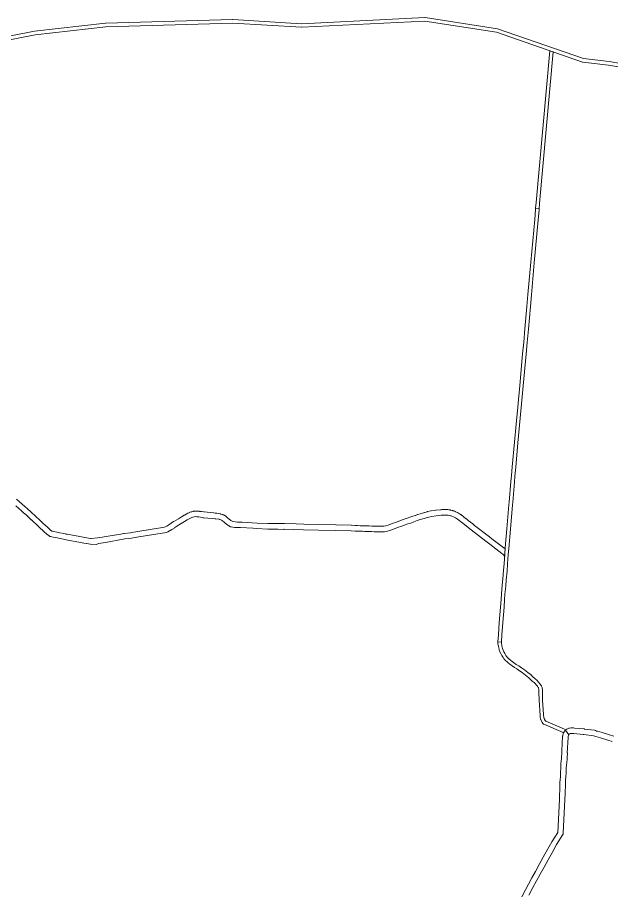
# Model space of a CAD drawing. Header units: inches. Extents: x 704148 to 723432, y 7075344 to 7101810.
# Drawn here: x 712876 to 715544, y 7097368 to 7101290 of the extents above; entities that cross this region are included whole.
import ezdxf

# ---------------------------------------------------------------- set-up
doc = ezdxf.new("R2010")
doc.units = ezdxf.units.IN
doc.header["$MEASUREMENT"] = 0
doc.layers.add('gisdb.gisadmin', color=7, linetype='Continuous', lineweight=9, true_color=0xccf5fc)

msp = doc.modelspace()

# ---------------------------------------------------------------- linework, layer by layer
at = {"layer": 'gisdb.gisadmin'}
for points in [[(712358.1427, 7101112.5071), (712951.8807, 7101228.2818), (712952.4495, 7101228.3667), (713271.4507, 7101264.1306), (713272.1106, 7101264.1771), (713842.1736, 7101280.6783), (713842.405, 7101280.6817), (713842.8777, 7101280.6677), (714152.0648, 7101262.3666), (714704.6556, 7101290.3849), (714705.0607, 7101290.3952), (714706.2984, 7101290.2989), (715031.0444, 7101239.4434), (715032.3529, 7101239.1105), (715417.1405, 7101105.627), (715532.6641, 7101092.6143), (715533.1198, 7101092.5497), (715906.1423, 7101028.6309)], [(715903.7924, 7101012.8004), (715530.6444, 7101076.7407), (715414.4645, 7101089.8273), (715413.9708, 7101089.8985), (715412.7381, 7101090.2189), (715027.7857, 7101223.7595), (714704.6399, 7101274.3636), (714152.4361, 7101246.3649), (714152.0309, 7101246.3546), (714151.5582, 7101246.3686), (713842.2842, 7101264.6748), (713272.9044, 7101248.1934), (712954.5541, 7101212.5024), (712365.0226, 7101097.5473)], [(712871.6638, 7099126.5298), (712885.4598, 7099114.5392), (712885.4791, 7099114.5224), (712885.5176, 7099114.4888), (712885.5368, 7099114.472), (712909.0906, 7099093.4303), (712909.1002, 7099093.4215), (712909.1192, 7099093.4041), (712909.1287, 7099093.3953), (712919.3682, 7099083.9829), (712937.8623, 7099067.4379), (712976.265, 7099031.5632), (712991.6357, 7099017.5071), (713009.5195, 7099001.4545), (713009.5559, 7099001.4217), (713009.6285, 7099001.356), (713009.6648, 7099001.3231), (713024.8952, 7098987.4351), (713030.6755, 7098983.0938), (713032.415, 7098981.8977), (713058.2391, 7098976.4705), (713089.8366, 7098970.1773), (713093.341, 7098969.4094), (713093.5037, 7098969.3743), (713099.185, 7098968.2976), (713155.5124, 7098958.1688), (713178.473, 7098953.7198), (713204.3196, 7098949.4723), (713206.4081, 7098949.6268), (713235.7534, 7098951.7097), (713256.7788, 7098955.0535), (713282.9545, 7098959.5752), (713282.9877, 7098959.5808), (713283.054, 7098959.5921), (713283.0872, 7098959.5977), (713329.9029, 7098967.4253), (713340.0057, 7098969.1265), (713345.4068, 7098970.2689), (713345.4294, 7098970.2737), (713352.2869, 7098971.7153), (713354.7194, 7098972.1026), (713383.604, 7098975.253), (713388.6174, 7098976.2145), (713407.0108, 7098979.7425), (713407.053, 7098979.7505), (713407.1374, 7098979.7664), (713407.1797, 7098979.7743), (713416.0597, 7098981.4143), (713416.2347, 7098981.4453), (713416.5853, 7098981.5049), (713416.7608, 7098981.5335), (713536.3579, 7099000.1203), (713538.6066, 7099001.3232), (713546.3047, 7099005.5779), (713556.3292, 7099011.1183), (713577.2268, 7099025.1271), (713578.7683, 7099026.1215), (713598.388, 7099037.7808), (713598.4655, 7099037.8292), (713612.9627, 7099046.6776), (713624.5618, 7099054.0329), (713624.8859, 7099054.2316), (713625.5399, 7099054.619), (713625.8699, 7099054.8077), (713640.5099, 7099062.8877), (713640.9926, 7099063.1405), (713641.9685, 7099063.6249), (713642.4617, 7099063.8565), (713648.3517, 7099066.4665), (713648.7848, 7099066.6487), (713649.6573, 7099066.9967), (713650.0969, 7099067.1626), (713655.4069, 7099069.0526), (713656.0896, 7099069.2737), (713657.4665, 7099069.6764), (713658.1608, 7099069.858), (713665.0408, 7099071.448), (713665.8733, 7099071.6108), (713667.5475, 7099071.8797), (713668.3891, 7099071.9857), (713673.5191, 7099072.4557), (713674.4234, 7099072.5056), (713676.2333, 7099072.5398), (713677.1389, 7099072.5241), (713682.9189, 7099072.2141), (713683.0231, 7099072.2081), (713683.2313, 7099072.1952), (713683.3354, 7099072.1883), (713692.2854, 7099071.5583), (713692.4338, 7099071.547), (713692.7304, 7099071.5225), (713692.8787, 7099071.5094), (713700.5087, 7099070.7894), (713700.788, 7099070.7599), (713701.3459, 7099070.6946), (713701.6245, 7099070.6588), (713713.3445, 7099069.0188), (713714.4667, 7099068.8091), (713740.8576, 7099065.9347), (713758.0347, 7099064.0401), (713763.7554, 7099063.3953), (713768.155, 7099063.137), (713770.9485, 7099062.8146), (713785.6039, 7099060.2812), (713786.2775, 7099060.1648), (713786.9666, 7099060.0257), (713788.3358, 7099059.7088), (713789.016, 7099059.5312), (713795.946, 7099057.5112), (713796.7014, 7099057.2647), (713798.195, 7099056.7242), (713798.9333, 7099056.4302), (713802.8133, 7099054.7402), (713803.8136, 7099054.2503), (713805.7668, 7099053.1835), (713806.7196, 7099052.6065), (713811.0596, 7099049.7065), (713811.8498, 7099049.1326), (713813.3829, 7099047.925), (713814.1258, 7099047.2912), (713820.4537, 7099041.4508), (713824.9445, 7099037.335), (713834.2136, 7099030.3201), (713842.8326, 7099026.0981), (713853.055, 7099024.148), (713863.6205, 7099023.556), (713872.1416, 7099023.385), (713872.1729, 7099023.3843), (713872.62, 7099023.3746), (713885.371, 7099022.9189), (713951.7566, 7099018.9839), (714000.7451, 7099016.775), (714004.0712, 7099016.7452), (714007.0635, 7099016.7184), (714030.4637, 7099016.509), (714030.6012, 7099016.507), (714030.8762, 7099016.5015), (714031.0137, 7099016.498), (714074.4758, 7099016.726), (714127.0844, 7099014.9662), (714162.4374, 7099013.7972), (714228.6377, 7099012.2936), (714228.6693, 7099012.2928), (714228.7326, 7099012.2912), (714228.7643, 7099012.2904), (714305.3343, 7099010.1631), (714306.9502, 7099010.1312), (714374.5143, 7099008.7951), (714374.8093, 7099008.7858), (714375.399, 7099008.7602), (714375.6937, 7099008.7439), (714393.6301, 7099007.5404), (714402.8921, 7099007.3235), (714414.5088, 7099007.0638), (714414.5346, 7099007.0632), (714414.5862, 7099007.0619), (714414.612, 7099007.0612), (714426.692, 7099006.7412), (714426.7887, 7099006.7383), (714426.982, 7099006.7317), (714427.0787, 7099006.728), (714434.7457, 7099006.4061), (714446.6226, 7099006.0912), (714446.6723, 7099006.0898), (714446.7718, 7099006.0868), (714446.8216, 7099006.0851), (714454.9416, 7099005.8051), (714455.0067, 7099005.8027), (714455.1369, 7099005.7976), (714455.202, 7099005.7948), (714466.8754, 7099005.2704), (714478.7785, 7099005.0663), (714478.8171, 7099005.0656), (714478.8941, 7099005.064), (714478.9327, 7099005.0632), (714490.8826, 7099004.7846), (714505.5474, 7099004.5132), (714521.6795, 7099004.7376), (714529.1919, 7099005.7077), (714530.0264, 7099005.9106), (714540.0784, 7099009.3583), (714551.3197, 7099013.4931), (714551.3586, 7099013.5074), (714551.4365, 7099013.5357), (714551.4755, 7099013.5498), (714562.9655, 7099017.6898), (714562.9969, 7099017.7011), (714563.0597, 7099017.7235), (714563.0911, 7099017.7347), (714574.2072, 7099021.6731), (714593.0643, 7099028.669), (714593.1032, 7099028.6833), (714593.181, 7099028.7119), (714593.2199, 7099028.7261), (714603.9499, 7099032.6261), (714604.0089, 7099032.6474), (714604.1269, 7099032.6896), (714604.186, 7099032.7106), (714621.366, 7099038.7606), (714647.6409, 7099047.8049), (714662.4274, 7099053.3027), (714662.5909, 7099053.3622), (714662.9186, 7099053.4789), (714663.0829, 7099053.5361), (714672.4529, 7099056.7261), (714672.6743, 7099056.7991), (714673.1182, 7099056.9411), (714673.3409, 7099057.01), (714694.1543, 7099063.2402), (714703.9895, 7099066.4245), (714704.1499, 7099066.4752), (714704.4714, 7099066.5746), (714704.6325, 7099066.6231), (714716.1525, 7099070.0131), (714716.6367, 7099070.1451), (714717.4756, 7099070.3558), (714717.6101, 7099070.3896), (714718.0993, 7099070.502), (714732.1293, 7099073.432), (714732.5273, 7099073.5084), (714733.3256, 7099073.6483), (714733.7259, 7099073.7118), (714753.1659, 7099076.4718), (714753.5968, 7099076.5253), (714754.4603, 7099076.6175), (714754.8929, 7099076.656), (714775.5738, 7099078.6109), (714776.4728, 7099078.7074), (714776.9232, 7099078.7475), (714778.3359, 7099078.8476), (714781.6837, 7099079.0848), (714787.0827, 7099079.4675), (714787.5323, 7099079.4912), (714788.432, 7099079.5225), (714788.8821, 7099079.53), (714796.6621, 7099079.52), (714796.7285, 7099079.5197), (714796.8612, 7099079.5188), (714796.9276, 7099079.5182), (714805.3276, 7099079.4182), (714806.0922, 7099079.3857), (714807.6181, 7099079.2739), (714808.3793, 7099079.1946), (714813.4093, 7099078.5146), (714813.5033, 7099078.5016), (714813.6912, 7099078.4747), (714813.7851, 7099078.4609), (714818.8951, 7099077.6909), (714819.4135, 7099077.6016), (714820.4463, 7099077.4012), (714820.9605, 7099077.2902), (714826.8405, 7099075.8902), (714827.1664, 7099075.8079), (714827.8159, 7099075.6347), (714828.1395, 7099075.5437), (714830.7095, 7099074.7837), (714830.9638, 7099074.7056), (714831.4705, 7099074.5439), (714831.7231, 7099074.4604), (714835.3131, 7099073.2304), (714835.6876, 7099073.0954), (714836.4321, 7099072.8135), (714836.8021, 7099072.6666), (714843.1321, 7099070.0366), (714843.3378, 7099069.949), (714843.7476, 7099069.7701), (714843.9517, 7099069.6788), (714850.6317, 7099066.6188), (714851.0779, 7099066.4036), (714851.9615, 7099065.9556), (714852.3989, 7099065.7229), (714855.3389, 7099064.0829), (714855.6391, 7099063.9099), (714856.2346, 7099063.5557), (714856.5299, 7099063.3745), (714860.4799, 7099060.8745), (714860.6659, 7099060.7545), (714861.0357, 7099060.5111), (714861.2195, 7099060.3878), (714866.1195, 7099057.0378), (714866.2416, 7099056.9534), (714866.4846, 7099056.7829), (714866.6056, 7099056.697), (714871.9456, 7099052.857), (714872.0914, 7099052.7506), (714872.3814, 7099052.5356), (714872.5256, 7099052.4271), (714880.8256, 7099046.0871), (714880.8389, 7099046.0769), (714880.8654, 7099046.0566), (714880.8787, 7099046.0464), (714891.0987, 7099038.1964), (714891.2668, 7099038.065), (714891.6008, 7099037.7993), (714891.7667, 7099037.665), (714900.0042, 7099030.8783), (714920.6967, 7099014.6164), (714928.6336, 7099008.379), (714995.2503, 7098956.9478), (714995.2811, 7098956.9239), (714995.3428, 7098956.876), (714995.3736, 7098956.852), (714998.8139, 7098954.1614), (715012.1164, 7098943.7579), (715066.0128, 7098902.4286), (715066.1924, 7098902.2907), (715063.552, 7098870.0052), (715058.83, 7098875.73), (715054.98, 7098879.38), (715050.8, 7098882.59), (714996.8091, 7098923.9918), (714979.9725, 7098937.1592), (714913.2707, 7098988.6561), (714884.33, 7099011.4), (714875.87, 7099018.37), (714865.65, 7099026.22), (714857.35, 7099032.56), (714852.01, 7099036.4), (714847.11, 7099039.75), (714843.16, 7099042.25), (714840.22, 7099043.89), (714833.54, 7099046.95), (714827.21, 7099049.58), (714823.62, 7099050.81), (714821.05, 7099051.57), (714815.17, 7099052.97), (714810.06, 7099053.74), (714805.03, 7099054.42), (714796.63, 7099054.52), (714788.85, 7099054.53), (714780.1029, 7099053.9101), (714778.69, 7099053.81), (714771.61, 7099052.79), (714756.68, 7099051.72), (714737.24, 7099048.96), (714723.21, 7099046.03), (714711.69, 7099042.64), (714701.59, 7099039.37), (714680.51, 7099033.06), (714671.14, 7099029.87), (714656.24, 7099024.33), (714641.69, 7099019.08), (714629.63, 7099014.64), (714629.67, 7099015.18), (714612.49, 7099009.13), (714601.76, 7099005.23), (714582.73, 7098998.17), (714571.44, 7098994.17), (714559.95, 7098990.03), (714548.45, 7098985.8), (714537.05, 7098981.89), (714533.76, 7098981.09), (714523.46, 7098979.76), (714505.49, 7098979.51), (714490.36, 7098979.79), (714478.35, 7098980.07), (714466.1, 7098980.28), (714454.08, 7098980.82), (714445.96, 7098981.1), (714433.89, 7098981.42), (714426.03, 7098981.75), (714413.95, 7098982.07), (714402.32, 7098982.33), (714392.5, 7098982.56), (714374.02, 7098983.8), (714304.74, 7098985.17), (714228.07, 7098987.3), (714160.71, 7098988.83), (714160.63, 7098988.83), (714073.64, 7098991.74), (714072.66, 7098990.36), (714044.45, 7098990.68), (714044.45, 7098991.07), (714030.24, 7098991.51), (714003.8475, 7098991.7462), (714000.07, 7098991.78), (713950.17, 7098994.03), (713933.73, 7098995.38), (713932.9425, 7098995.4208), (713878.14, 7098998.26), (713872.1, 7098998.38), (713871.64, 7098998.39), (713862.67, 7098998.57), (713850, 7098999.28), (713834.85, 7099002.17), (713831.98, 7099002.37), (713821.05, 7099008.93), (713808.92, 7099018.11), (713803.53, 7099023.05), (713797.17, 7099028.92), (713792.83, 7099031.82), (713788.95, 7099033.51), (713782.02, 7099035.53), (713781.3459, 7099035.6465), (713766.69, 7099038.18), (713761.92, 7099038.46), (713752.32, 7099039.31), (713710.08, 7099042.99), (713710.15, 7099044.17), (713709.88, 7099044.26), (713698.16, 7099045.9), (713690.53, 7099046.62), (713681.58, 7099047.25), (713675.8, 7099047.56), (713670.67, 7099047.09), (713663.79, 7099045.5), (713658.48, 7099043.61), (713652.59, 7099041), (713637.95, 7099032.92), (713626.17, 7099025.45), (713611.49, 7099016.49), (713611.43, 7099016.45), (713591.54, 7099004.63), (713582.69, 7098998.45), (713582.6643, 7098997.6962), (713568.77, 7098989.43), (713550.55, 7098979.36), (713544.4, 7098976.07), (713420.6, 7098956.83), (713411.72, 7098955.19), (713387.32, 7098950.51), (713357.43, 7098947.25), (713350.58, 7098945.81), (713344.67, 7098944.56), (713334.04, 7098942.77), (713287.21, 7098934.94), (713260.87, 7098930.39), (713239.68, 7098927.02), (713231.17, 7098922.21), (713203.32, 7098924.33), (713202.5035, 7098924.4433), (713187.3811, 7098926.5417), (713185.88, 7098926.75), (713185.81, 7098926.77), (713173.5707, 7098929.2052), (713158.67, 7098932.17), (713158.67, 7098932.2), (713094.6452, 7098943.713), (713088.54, 7098944.87), (713088.03, 7098944.98), (713068.68, 7098949.22), (713053.45, 7098951.93), (713036.13, 7098955.61), (713023.88, 7098958.13), (713021.65, 7098958.96), (713016.08, 7098962.79), (713008.93, 7098968.16), (712992.82, 7098982.85), (712974.85, 7098998.98), (712959.3, 7099013.2), (712948.8, 7099023), (712938.3, 7099032.6), (712937.1, 7099033.7), (712928.37, 7099042.3), (712914.26, 7099055.09), (712902.61, 7099065.43), (712892.21, 7099074.99), (712882.16, 7099084.19), (712869.06, 7099095.67)], [(715128.2624, 7097317.4292), (715170.5681, 7097397.1618), (715185.7408, 7097424.6482), (715202.0208, 7097453.7916), (715219.0325, 7097484.5142), (715237.3374, 7097518.1834), (715257.476, 7097555.4791), (715275.1998, 7097586.7106), (715275.4303, 7097587.1252), (715302.1256, 7097629.3124), (715309.3469, 7097777.2975), (715310.2432, 7097802.3999), (715310.2658, 7097803.0638), (715310.8348, 7097812.3883), (715311.2494, 7097818.0385), (715311.8731, 7097855.6482), (715312.7637, 7097863.785), (715313.9417, 7097881.9909), (715314.727, 7097899.3099), (715316.3416, 7097918.2633), (715316.6191, 7097937.5285), (715318.3971, 7097962.9746), (715320.1978, 7097988.7457), (715322.4745, 7098033.8272), (715323.6219, 7098056.5318), (715323.7348, 7098057.957), (715324.0948, 7098061.287), (715324.406, 7098063.3532), (715324.956, 7098066.1932), (715325.2816, 7098067.6423), (715325.9116, 7098070.1023), (715327.2762, 7098074.0343), (715328.2562, 7098076.2443), (715331.1903, 7098081.2164), (715333.2303, 7098083.9064), (715335.6137, 7098086.618), (715337.535, 7098088.5088), (715351.8451, 7098067.0793), (715351.11, 7098066.11), (715350.13, 7098063.9), (715349.5, 7098061.44), (715348.95, 7098058.6), (715348.59, 7098055.27), (715345.15, 7097987.2), (715345.85, 7097987.16), (715342.77, 7097939.04), (715341.56, 7097935.81), (715340.67, 7097913.18), (715339.5515, 7097895.5751), (715338.6, 7097880.6), (715337.39, 7097863.73), (715336.82, 7097854.02), (715337.28, 7097846.39), (715336.84, 7097833.14), (715336.19, 7097816), (715335.58, 7097811.64), (715335.24, 7097801.88), (715334.3446, 7097776.8983), (715334.3342, 7097776.4752), (715326.9756, 7097625.1731), (715326.7297, 7097623.1703), (715326.1647, 7097621.2331), (715325.2954, 7097619.4121), (715297.16, 7097574.76), (715279.43, 7097543.52), (715259.19, 7097506.04), (715240.94, 7097472.47), (715223.88, 7097441.66), (715206.76, 7097411), (715190.09, 7097380.81), (715171.86, 7097347.76)], [(715546.28, 7098037.3), (715526.92, 7098043.3), (715494.13, 7098053.48), (715473.7563, 7098059.2893), (715468.9233, 7098060.7564), (715463.47, 7098062.8), (715418.63, 7098068.67), (715416.99, 7098068.88), (715374.8487, 7098073.0743), (715370.27, 7098073.53), (715361.78, 7098073.74), (715358.68, 7098072.94), (715358.5961, 7098072.8939), (715355.68, 7098071.29), (715353.15, 7098068.8), (715351.8451, 7098067.0793), (715337.535, 7098088.5088), (715338.1437, 7098089.108), (715343.632, 7098093.1954), (715346.632, 7098094.8454), (715352.433, 7098097.1469), (715355.533, 7098097.9469), (715362.3982, 7098098.7324), (715370.8882, 7098098.5224), (715372.7459, 7098098.4071), (715377.3247, 7098097.9514), (715419.466, 7098093.7571), (715420.1653, 7098093.6775), (715421.8053, 7098093.4675), (715421.8751, 7098093.4585), (715466.7151, 7098087.5885), (715472.2429, 7098086.2102), (715476.9488, 7098084.4467), (715480.8153, 7098083.273), (715500.9852, 7098077.5218), (715501.5425, 7098077.3558), (715534.3266, 7098067.1777), (715553.6807, 7098061.1795)]]:
    msp.add_lwpolyline(points, dxfattribs=at)
for points in [[(715220.8136, 7100454.9931), (715218.5997, 7100430.2424), (715202.835, 7100433.5872), (715205.0545, 7100458.4005), (715266.12, 7101141.0809), (715281.7005, 7101135.676)], [(715049.1867, 7098483.7002), (715033.1418, 7098485.2816), (715033.143, 7098485.3086), (715035.5514, 7098517.1953), (715039.698, 7098572.4267), (715042.1686, 7098605.882), (715044.9045, 7098641.1686), (715047.5237, 7098676.0906), (715049.5762, 7098701.0725), (715052.9219, 7098739.1571), (715055.4567, 7098768.6499), (715058.9568, 7098806.6831), (715060.9983, 7098835.4452), (715064.1797, 7098878.5008), (715066.6458, 7098907.6492), (715073.9154, 7098992.6996), (715083.2086, 7099101.0074), (715083.9003, 7099112.464), (715091.7111, 7099205.056), (715094.275, 7099232.6966), (715097.7938, 7099270.7077), (715107.6276, 7099381.6859), (715114.7927, 7099462.4143), (715122.6695, 7099539.608), (715131.6625, 7099637.4559), (715144.5946, 7099778.8794), (715149.3895, 7099831.9425), (715154.5809, 7099890.8166), (715163.1574, 7099992.4119), (715168.3266, 7100045.5501), (715181.132, 7100190.554), (715198.6491, 7100382.2946), (715202.4082, 7100428.8161), (715202.835, 7100433.5872), (715218.5997, 7100430.2424), (715218.0796, 7100424.4281), (715214.5877, 7100380.8942), (715197.0059, 7100188.4379), (715184.2759, 7100044.2738), (715179.1141, 7099991.2217), (715170.5698, 7099890.0047), (715165.2982, 7099830.222), (715160.4931, 7099777.0364), (715147.4984, 7099634.9101), (715138.6617, 7099538.6518), (715130.5005, 7099458.4747), (715123.49, 7099379.45), (715113.8, 7099270.04), (715110.06, 7099229.61), (715107.6, 7099203.07), (715099.98, 7099112.7), (715099.25, 7099100.76), (715089.84, 7098990.99), (715082.4875, 7098904.8942), (715080.12, 7098877.12), (715077.04, 7098835.23), (715074.53, 7098803.02), (715070.91, 7098764.2), (715068.57, 7098736), (715065.3, 7098698.69), (715063.5, 7098675.05), (715060.86, 7098641.52), (715058.15, 7098606.32), (715055.7, 7098572.42), (715051.51, 7098515.9), (715049.14, 7098484.58)], [(715049.1867, 7098483.7002), (715049.44, 7098478.93), (715051.28, 7098467.77), (715054.52, 7098455.38), (715057.22, 7098447.22), (715060.44, 7098439.94), (715064.54, 7098432.26), (715069.7, 7098423.93), (715073.76, 7098418.37), (715079.23, 7098412.52), (715084.18, 7098407.74), (715090.45, 7098402.37), (715097.08, 7098397.26), (715115.85, 7098383.88), (715126.88, 7098377.14), (715139.28, 7098368.57), (715152.15, 7098359.35), (715168.12, 7098346.99), (715182.1831, 7098336.3579), (715182.62, 7098336.02), (715188.089, 7098330.0648), (715200.4994, 7098318.8751), (715208.2305, 7098312.5681), (715223.8961, 7098295.6818), (715227.8301, 7098289.1253), (715228.5193, 7098287.9765), (715229.3893, 7098286.5266), (715229.7182, 7098285.4227), (715231.8307, 7098279.6093), (715233.0514, 7098269.6402), (715233.8652, 7098255.6022), (715234.2721, 7098222.033), (715238.19, 7098159.66), (715238.82, 7098153.39), (715239.1, 7098150), (715239.78, 7098145.98), (715240.41, 7098143.38), (715241.23, 7098140.66), (715243.47, 7098135.67), (715244.44, 7098133.85), (715245.7359, 7098132.0073), (715248.17, 7098128.74), (715332.4169, 7098092.1659), (715338.6288, 7098089.4692), (715335.6137, 7098086.618), (715333.2303, 7098083.9064), (715331.1903, 7098081.2164), (715328.3729, 7098076.4421), (715326.4994, 7098077.2976), (715239.5286, 7098115.0139), (715238.389, 7098115.6034), (715237.3583, 7098116.3674), (715236.463, 7098117.2863), (715235.7262, 7098118.3366), (715232.1469, 7098123.0455), (715227.3275, 7098132.6737), (715225.6562, 7098136.9055), (715225.1278, 7098137.9939), (715224.7697, 7098139.1495), (715224.59, 7098140.346), (715223.8534, 7098144.109), (715223.1972, 7098148.7337), (715222.7864, 7098154.3613), (715218.2602, 7098222.9364), (715217.8983, 7098257.919), (715217.1454, 7098269.1855), (715215.8949, 7098278.2776), (715214.1024, 7098280.7436), (715211.5252, 7098285.6311), (715196.2871, 7098301.8558), (715188.0334, 7098308.6044), (715176.5972, 7098318.938), (715172.6121, 7098323.5333), (715157.2682, 7098335.3206), (715141.6718, 7098347.4589), (715131.0636, 7098354.6933), (715118.8739, 7098363.2012), (715108.2552, 7098369.7575), (715086.6135, 7098384.9573), (715079.4361, 7098390.6039), (715074.5601, 7098394.9152), (715066.9323, 7098401.7151), (715062.9235, 7098406.4562), (715062.0036, 7098407.2295), (715061.21, 7098408.1318), (715060.5604, 7098409.1429), (715056.5494, 7098414.7651), (715051.0076, 7098423.6876), (715046.1614, 7098432.8096), (715040.9799, 7098443.2558), (715039.6399, 7098449.2594), (715039.1796, 7098450.2733), (715038.8644, 7098451.3414), (715038.7007, 7098452.4428), (715035.5737, 7098464.8518), (715033.4997, 7098477.8505), (715033.1372, 7098483.9924), (715033.1129, 7098484.6154), (715033.1418, 7098485.2816)]]:
    msp.add_lwpolyline(points, close=True, dxfattribs=at)

doc.saveas('drawing.dxf')
